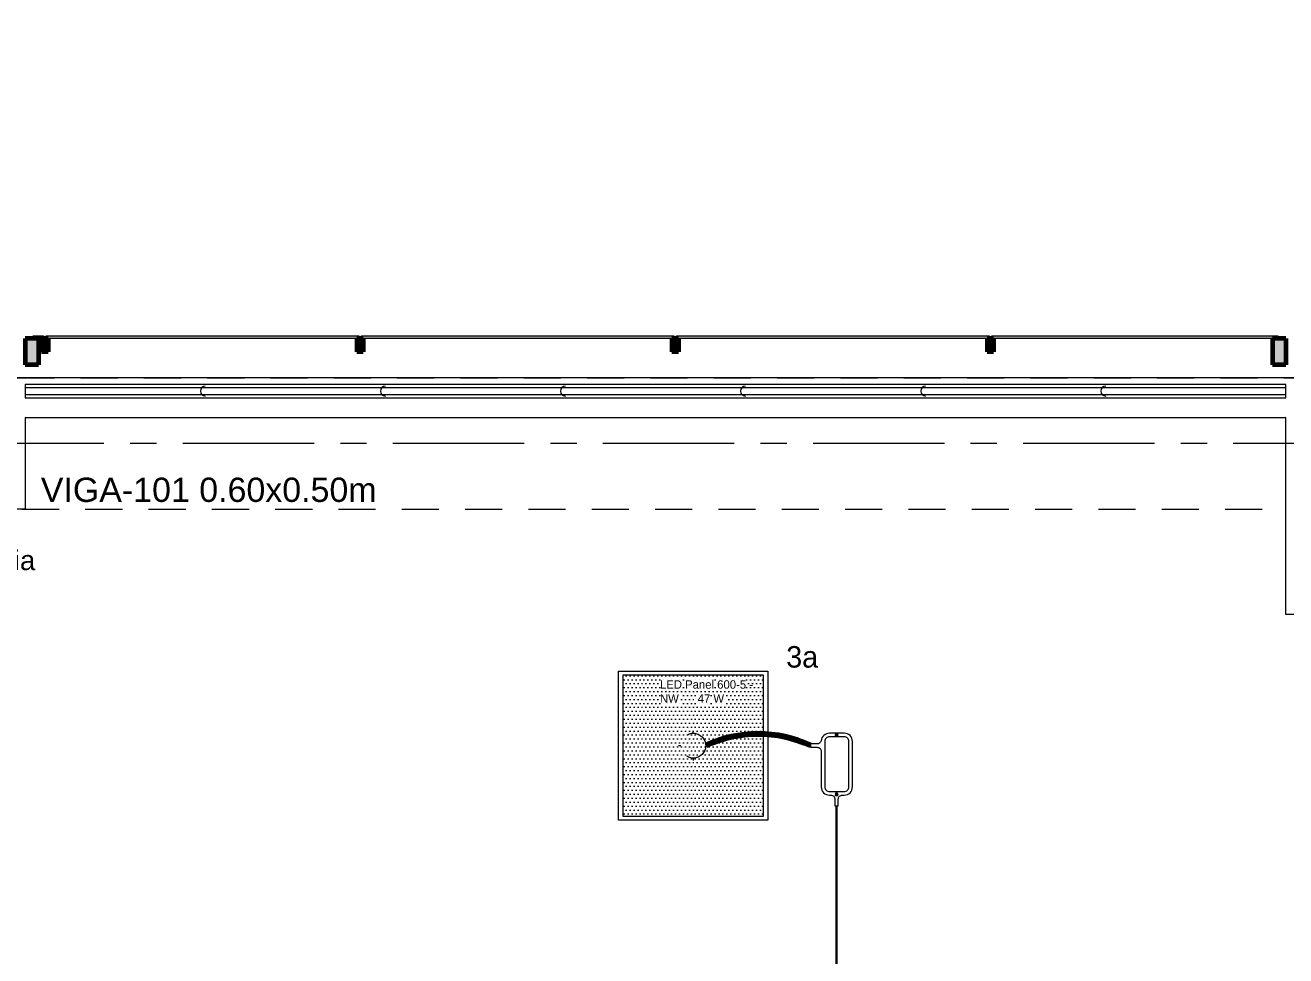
# Model space of a CAD drawing. Header units: inches. Extents: x -38 to 5698, y -33 to 92.
# Drawn here: x 103.77 to 108.57, y 37.7 to 41.243 of the extents above; entities that cross this region are included whole.
import ezdxf
from ezdxf.lldxf.tags import DXFTag

# ---------------------------------------------------------------- set-up
doc = ezdxf.new("R2010")
doc.units = ezdxf.units.IN
doc.header["$MEASUREMENT"] = 0
doc.set_wipeout_variables(frame=1)
doc.header["$PDMODE"] = 1
for name, pattern in [('CONTINUA', [0]), ('DASHED', [0.75, 0.5, -0.25]), ('Hidden Line', [0.195611, 0.141111, -0.0545]), ('HIDDEN2', [0.1875, 0.125, -0.0625]), ('Punto & Raya', [0.65, 0.5, -0.075, 0, -0.075]), ('Wipeout_Contour', [1, 0, -1])]:
    doc.linetypes.add(name, pattern=pattern)
for name, color, linetype, lineweight in [('00_IE_Luminarias', 6, 'Continuous', 30), ('ALUMBRADO_CONDUIT', 30, 'CONDUIT1', 30), ('CABLEADO EXT.', 3, 'PVCSUBT', 30), ('Luminarias', 5, 'Continuous', 20), ('Simb_Alumbrado', 140, 'CONTINUA', 30)]:
    doc.layers.add(name, color=color, linetype=linetype, lineweight=lineweight)
for name, color, linetype in [('02 _ ARQ _ ALB _ Cotas Ejes', 7, 'Continuous'), ('02 _ ARQ _ ALB _ Ejes Generales', 7, 'Continuous'), ('02 _ ARQ _ ZON _ Espacio.3D', 7, 'Continuous'), ('08 _ STR _ EXT _ 07 Losa Aligerada', 7, 'Continuous'), ('08 _ STR _ EXT _ 09 Vigas', 7, 'Continuous'), ('Acabado - Muros', 7, 'Continuous'), ('Estructura - 04 MURO', 7, 'Continuous'), ('Interior - Escaleras & Barandillas', 7, 'Continuous'), ('Notas - Etiquetas', 251, 'Continuous')]:
    doc.layers.add(name, color=color, linetype=linetype)
doc.styles.add('Estilo_Generado_4', font='swisse.ttf')
doc.styles.add('{18b73a54-fa43-428c-adcb-c1c7bbdf2c84}', font='Simplex.shx')
tags = doc.linetypes.add('CONDUIT', pattern='A,1.5,-0.210535,["con",{18b73a54-fa43-428c-adcb-c1c7bbdf2c84},S=0.2,R=0,X=0,Y=-0.065594],-0.702384', length=2.412919).pattern_tags.tags
tags[6] = DXFTag(74, 10)
tags = doc.linetypes.add('CONDUIT1', pattern='A,1,-0.19772,["con",{18b73a54-fa43-428c-adcb-c1c7bbdf2c84},S=0.2,R=0,X=0,Y=-0.065594],-0.593642', length=1.791362).pattern_tags.tags
tags[6] = DXFTag(74, 10)
tags = doc.linetypes.add('PVCSUBT', pattern='A,0.6,-0.3,0.6,-0.075691,["PVC",Standard,S=0.2,R=0,X=0,Y=-0.093724],-0.621005', length=2.196696).pattern_tags.tags
tags[10] = DXFTag(74, 10)
doc.dimstyles.new('Estilo_Generado__15', dxfattribs={"dimtxt": 0.125, "dimasz": 0.095, "dimexe": 0.18, "dimexo": 0.003, "dimgap": 0, "dimtad": 0, "dimtih": 1, "dimtoh": 1, "dimzin": 0, "dimdsep": 46, "dimtxsty": 'Estilo_Generado_4', "dimblk": 'ARROWHEAD_6', "dimblk1": 'ARROWHEAD_6', "dimblk2": 'ARROWHEAD_6', "dimcen": 0.09, "dimclrd": 144, "dimclre": 144, "dimclrt": 7, "dimadec": 0, "dimazin": 0, "dimtfac": 1, "dimtdec": 4, "dimtmove": 0, "dimatfit": 3, "dimfxl": 1, "dimtolj": 1, "dimtzin": 0, "dimarcsym": 0})

# ---------------------------------------------------------------- blocks, each defined once
blk = doc.blocks.new('ARROWHEAD_6')
at = {"color": 0, "linetype": 'Continuous', "lineweight": 0}
for p, q in [((0, 0), (-1, 0)), ((-0.5, -0.5), (0.5, 0.5))]:
    blk.add_line(p, q, dxfattribs=at)
blk = doc.blocks.new('*D80', base_point=(804.059, 0))
at = {"layer": '02 _ ARQ _ ALB _ Cotas Ejes', "color": 144, "linetype": 'Continuous', "lineweight": -2, "transparency": 16777216}
for p, q in [((101.82, 39.653), (101.82, 45.8378)), ((108.8199, 39.653), (108.8199, 45.8378)), ((101.915, 45.6578), (105.0886, 45.6578)), ((108.7249, 45.6578), (105.476, 45.6578))]:
    blk.add_line(p, q, dxfattribs=at)
at = {"layer": 'Defpoints', "color": 0, "linetype": 'Continuous', "lineweight": 40, "transparency": 16777216}
for p in [(108.8199, 45.6578), (101.82, 39.65), (108.8199, 39.65)]:
    blk.add_point(p, dxfattribs=at)
at = {"layer": '02 _ ARQ _ ALB _ Cotas Ejes', "color": 144, "linetype": 'Continuous', "lineweight": -2, "transparency": 16777216, "xscale": 0.095, "yscale": 0.095, "zscale": 0.095, "rotation": 180}
blk.add_blockref('ARROWHEAD_6', (101.82, 45.6578), dxfattribs=at)
at = {"layer": '02 _ ARQ _ ALB _ Cotas Ejes', "color": 144, "linetype": 'Continuous', "lineweight": -2, "transparency": 16777216, "xscale": 0.095, "yscale": 0.095, "zscale": 0.095}
blk.add_blockref('ARROWHEAD_6', (108.8199, 45.6578), dxfattribs=at)
at = {"layer": '02 _ ARQ _ ALB _ Cotas Ejes', "color": 7, "linetype": 'Continuous', "lineweight": 13, "transparency": 16777216, "insert": (105.2823, 45.6578), "char_height": 0.125, "attachment_point": 5, "style": 'Estilo_Generado_4'}
blk.add_mtext('\\A1;7.00', dxfattribs=at)
blk = doc.blocks.new('*D86', base_point=(804.059, 0))
at = {"layer": '02 _ ARQ _ ALB _ Cotas Ejes', "color": 144, "linetype": 'Continuous', "lineweight": -2, "transparency": 16777216}
for p, q in [((101.57, 39.903), (101.57, 45.4088)), ((144.07, 39.903), (144.07, 45.4088)), ((101.665, 45.2288), (122.5203, 45.2288)), ((143.975, 45.2288), (123.0254, 45.2288))]:
    blk.add_line(p, q, dxfattribs=at)
at = {"layer": 'Defpoints', "color": 0, "linetype": 'Continuous', "lineweight": 40, "transparency": 16777216}
for p in [(144.07, 45.2288), (101.57, 39.9), (144.07, 39.9)]:
    blk.add_point(p, dxfattribs=at)
at = {"layer": '02 _ ARQ _ ALB _ Cotas Ejes', "color": 144, "linetype": 'Continuous', "lineweight": -2, "transparency": 16777216, "xscale": 0.095, "yscale": 0.095, "zscale": 0.095, "rotation": 180}
blk.add_blockref('ARROWHEAD_6', (101.57, 45.2288), dxfattribs=at)
at = {"layer": '02 _ ARQ _ ALB _ Cotas Ejes', "color": 144, "linetype": 'Continuous', "lineweight": -2, "transparency": 16777216, "xscale": 0.095, "yscale": 0.095, "zscale": 0.095}
blk.add_blockref('ARROWHEAD_6', (144.07, 45.2288), dxfattribs=at)
at = {"layer": '02 _ ARQ _ ALB _ Cotas Ejes', "color": 7, "linetype": 'Continuous', "lineweight": 13, "transparency": 16777216, "insert": (122.7728, 45.2288), "char_height": 0.125, "attachment_point": 5, "style": 'Estilo_Generado_4'}
blk.add_mtext('\\A1;42.50', dxfattribs=at)
blk = doc.blocks.new('*U270')
at = {"layer": 'Luminarias', "linetype": 'DASHED', "lineweight": 0, "ltscale": 0.05}
blk.add_lwpolyline([(0, -0.0045), (0, 0.0045)], dxfattribs=at)
blk = doc.blocks.new('*U271')
at = {"color": 0, "linetype": 'ByBlock', "lineweight": -2, "transparency": 16777216}
blk.add_blockref('*U270', (0, 0.05), dxfattribs=at)
for p, rotation in [((-0.05, 0), 90), ((0, -0.05), 180), ((0.05, 0), 269.9999999999999)]:
    blk.add_blockref('*U270', p, dxfattribs=dict(at, rotation=rotation))
blk = doc.blocks.new('PANEL LED 50W')
at = {"layer": 'Luminarias'}
h = blk.add_hatch(dxfattribs=at)
h.set_pattern_fill('DOTS', color=4, scale=0.009097)
h.set_pattern_definition([(0, (0, -2e-14), (0.0072206, 0.01444116), [0, -0.01444116])])
h.paths.add_polyline_path([(-0.2574, -0.2574), (0.2574, -0.2574), (0.2574, 0.2574), (-0.2574, 0.2574)])
h.paths.add_polyline_path([(-0.1296, 0.0974), (0.1849, 0.0974), (0.1849, 0.2469), (-0.1296, 0.2469)], flags=24)
at = {"layer": 'Luminarias', "color": 4, "lineweight": 0}
for points in [[(-0.2729, 0.2729), (0.2729, 0.2729), (0.2729, -0.2729), (-0.2729, -0.2729)], [(-0.2574, -0.2574), (0.2574, -0.2574), (0.2574, 0.2574), (-0.2574, 0.2574)]]:
    blk.add_lwpolyline(points, close=True, dxfattribs=at)
at = {"layer": 'Luminarias', "color": 4, "linetype": 'DASHED', "lineweight": 0, "ltscale": 0.01}
blk.add_circle((0, 0), 0.0455, dxfattribs=at)
at = {"color": 4}
blk.add_blockref('*U271', (0, 0), dxfattribs=at)
at = {"layer": 'Luminarias', "color": 4, "insert": (-0.1218, 0.2392), "char_height": 0.030929, "width": 0.382855, "attachment_point": 1}
blk.add_mtext('{\\Ftxt|c0;LED Panel 600-5 - NW      47 W}', dxfattribs=at)
blk = doc.blocks.new('CAJA OVAL TIPO L')
at = {"layer": 'Simb_Alumbrado', "lineweight": 13}
blk.add_lwpolyline([(-0.0491, -0.079), (-0.0491, -0.0343, -0.380413), (-0.0258, -0.0088), (-0.0258, -0.0088, 0.341426), (-0.0164, 0.0033), (-0.0164, 0.0236), (-0.0063, 0.0236), (-0.0063, 0.0033, 0.414214), (0.0063, -0.0092), (0.1138, -0.0092, -0.414214), (0.1388, -0.0343), (0.1388, -0.0382, 0.414214), (0.1513, -0.0508), (0.1716, -0.0508), (0.1716, -0.0609), (0.1513, -0.0609, 0.414214), (0.1388, -0.0734), (0.1388, -0.079, -0.414214), (0.1138, -0.104), (-0.0241, -0.104, -0.414214), (-0.0491, -0.079, 0.414214)], format="xyb", dxfattribs=at)
blk.add_lwpolyline([(-0.0241, -0.0199), (0.1138, -0.0199, -0.414214), (0.1282, -0.0343), (0.1282, -0.079, -0.414214), (0.1138, -0.0934), (-0.0241, -0.0934, -0.414214), (-0.0384, -0.079), (-0.0384, -0.0343, -0.414214)], format="xyb", close=True, dxfattribs=at)
for points in [[(-0.0483, -0.0558), (-0.0395, -0.0558)], [(-0.0439, -0.0514), (-0.0439, -0.0602)], [(0.1323, -0.0558), (0.1411, -0.0558)], [(0.1367, -0.0514), (0.1367, -0.0602)]]:
    blk.add_lwpolyline(points, dxfattribs=at)
for centre in [(-0.0439, -0.0558), (0.1367, -0.0558)]:
    blk.add_circle(centre, 0.00438, dxfattribs=at)

msp = doc.modelspace()

# ---------------------------------------------------------------- hatches: boundary and pattern name
at = {"layer": 'Acabado - Muros', "linetype": 'Continuous', "lineweight": 0}
for points in [[(103.8201, 39.95), (103.8201, 40.05), (103.7701, 40.05), (103.7701, 39.95)], [(103.8575, 40), (103.8575, 40.05), (103.8325, 40.05), (103.8325, 40)], [(105.0575, 40), (105.0575, 40.05), (105.0325, 40.05), (105.0325, 40)], [(106.2575, 40), (106.2575, 40.05), (106.2325, 40.05), (106.2325, 40)], [(107.4575, 40), (107.4575, 40.05), (107.4325, 40.05), (107.4325, 40)], [(108.5199, 39.95), (108.5699, 39.95), (108.5699, 40.05), (108.5199, 40.05)]]:
    msp.add_hatch(color=254, dxfattribs=at).paths.add_polyline_path(points)
at = {"layer": 'Acabado - Muros', "linetype": 'Continuous', "lineweight": 9}
for points in [[(103.84, 40.06), (103.8001, 40.06), (103.8001, 40.05), (103.84, 40.05)], [(105.04, 40.06), (103.85, 40.06), (103.85, 40.05), (105.04, 40.05)], [(106.24, 40.06), (105.05, 40.06), (105.05, 40.05), (106.24, 40.05)], [(107.44, 40.06), (106.25, 40.06), (106.25, 40.05), (107.44, 40.05)], [(108.5399, 40.06), (107.45, 40.06), (107.45, 40.05), (108.5399, 40.05)]]:
    msp.add_hatch(color=250, dxfattribs=at).paths.add_polyline_path(points)

# ---------------------------------------------------------------- linework, layer by layer
at = {"layer": '02 _ ARQ _ ALB _ Ejes Generales', "color": 251, "linetype": 'Punto & Raya', "lineweight": 13}
msp.add_line((148.07, 39.65), (97.3454, 39.65), dxfattribs=at)
at = {"layer": '02 _ ARQ _ ZON _ Espacio.3D', "color": 254, "linetype": 'Continuous', "lineweight": 0, "flags": 128}
msp.add_lwpolyline([(122.812, 30.6), (122.812, 39), (122.57, 39), (122.57, 39.75), (116.07, 39.75), (116.07, 39.65), (116.07, 39), (115.57, 39), (115.57, 39.4), (109.07, 39.4), (109.0699, 39), (108.5699, 39), (108.5698, 39.75), (103.77, 39.75), (103.7701, 39.4), (102.07, 39.4), (102.07, 37.7), (101.72, 37.7005), (101.72, 33.75), (100.82, 33.75), (100.82, 29.75)], dxfattribs=at)
at = {"layer": '08 _ STR _ EXT _ 07 Losa Aligerada', "color": 254, "linetype": 'Continuous', "lineweight": 18, "flags": 128}
msp.add_lwpolyline([(126.5479, 40.5001), (115.87, 40.5001), (115.87, 43.8736), (108.7699, 43.8736), (108.7699, 39.9), (103.6201, 39.9), (103.6201, 40.95), (100.52, 40.95), (100.52, 37.7), (101.57, 37.7), (101.57, 33.9), (100.67, 33.9), (100.67, 27.9392), (100.17, 27.9392), (100.17, 5.8), (117.7353, 5.8), (117.7353, 7.2), (122.9315, 7.2), (122.9315, 6.0005), (129.57, 6.0005)], dxfattribs=at)
at = {"layer": '08 _ STR _ EXT _ 09 Vigas', "color": 251, "linetype": 'Hidden Line', "lineweight": 13}
msp.add_line((102.07, 39.4), (108.57, 39.4), dxfattribs=at)
at = {"layer": 'Acabado - Muros', "color": 7, "linetype": 'Continuous', "lineweight": 60}
for p, q in [((103.8201, 40.05), (103.7701, 40.05)), ((103.7701, 40.05), (103.7701, 39.95)), ((103.8201, 40.05), (103.8201, 39.95)), ((103.8575, 40.05), (103.8325, 40.05)), ((103.8325, 40.05), (103.8325, 40)), ((103.8575, 40.05), (103.8575, 40)), ((105.0575, 40.05), (105.0325, 40.05)), ((105.0325, 40.05), (105.0325, 40)), ((105.0575, 40.05), (105.0575, 40)), ((106.2575, 40.05), (106.2325, 40.05)), ((106.2325, 40.05), (106.2325, 40)), ((106.2575, 40.05), (106.2575, 40)), ((107.4575, 40.05), (107.4325, 40.05)), ((107.4325, 40.05), (107.4325, 40)), ((107.4575, 40.05), (107.4575, 40)), ((108.5199, 40.05), (108.5199, 39.95)), ((108.5699, 40.05), (108.5199, 40.05)), ((108.5699, 40.05), (108.5699, 39.95)), ((103.8575, 40), (103.8325, 40)), ((105.0575, 40), (105.0325, 40)), ((106.2575, 40), (106.2325, 40)), ((107.4575, 40), (107.4325, 40)), ((103.8201, 39.95), (103.7701, 39.95)), ((108.5699, 39.95), (108.5199, 39.95))]:
    msp.add_line(p, q, dxfattribs=at)
at = {"layer": 'Acabado - Muros', "color": 7, "linetype": 'Continuous', "lineweight": 13, "flags": 128}
for points in [[(103.84, 40.06), (103.84, 40.05), (103.8001, 40.05), (103.8001, 40.06)], [(105.04, 40.06), (105.04, 40.05), (103.85, 40.05), (103.85, 40.06)], [(106.24, 40.06), (106.24, 40.05), (105.05, 40.05), (105.05, 40.06)], [(107.44, 40.06), (107.44, 40.05), (106.25, 40.05), (106.25, 40.06)], [(108.5399, 40.06), (108.5399, 40.05), (107.45, 40.05), (107.45, 40.06)]]:
    msp.add_lwpolyline(points, close=True, dxfattribs=at)
at = {"layer": 'ALUMBRADO_CONDUIT', "color": 30, "lineweight": 30, "ltscale": 0.4, "true_color": 0xf26722}
msp.add_line((106.8595, 38.2707), (106.8595, 36.1511), dxfattribs=at)
at = {"layer": 'CABLEADO EXT.', "color": 3, "lineweight": 80}
msp.add_arc((106.5613, 38.0679), 0.4764, 65.3702, 114.8494, dxfattribs=at)

# ---------------------------------------------------------------- block references
at = {"layer": 'ALUMBRADO_CONDUIT', "xscale": 1.041283452965173, "yscale": 1.041283452965173, "zscale": 1.041283452965173}
msp.add_blockref('PANEL LED 50W', (106.3138, 38.5), dxfattribs=at)
at = {"layer": 'ALUMBRADO_CONDUIT', "linetype": 'CONDUIT', "lineweight": 30, "xscale": -1.253906979044094, "yscale": 1.253906979044094, "zscale": 1.253906979044094, "rotation": 90}
msp.add_blockref('CAJA OVAL TIPO L', (106.7895, 38.4859), dxfattribs=at)

# ---------------------------------------------------------------- texts
at = {"layer": '00_IE_Luminarias', "color": 6, "linetype": 'HIDDEN2'}
msp.add_text('3a', height=0.08174, dxfattribs=at).set_placement((106.6677, 38.7973))
at = {"layer": 'Notas - Etiquetas', "color": 8, "linetype": 'Continuous', "lineweight": 13, "insert": (103.8295, 39.4267), "char_height": 0.0925, "attachment_point": 7, "style": 'Estilo_Generado_4'}
msp.add_mtext('\\A1;{\\pql;\\fSwis721 Ex BT|b0|i0|c0|p34;VIGA-101\\fSwis721 Ex BT|b0|i0|c0|p34; \\fSwis721 Ex BT|b0|i0|c0|p34;0.60\\fSwis721 Ex BT|b0|i0|c0|p34;x\\fSwis721 Ex BT|b0|i0|c0|p34;0.50\\fSwis721 Ex BT|b0|i0|c0|p34;m}', dxfattribs=at)
at = {"layer": 'Notas - Etiquetas', "color": 8, "linetype": 'Continuous', "lineweight": 35, "insert": (102.9467, 39.2053), "char_height": 0.075, "attachment_point": 4, "style": 'Estilo_Generado_4'}
msp.add_mtext('\\A1;{\\pql;\\fSwis721 Ex BT|b0|i0|c0|p34;Columna Sanitaria}', dxfattribs=at)

# ---------------------------------------------------------------- next in the draw order: wipeouts: each hides what was drawn before it
at = {"color": 254, "linetype": 'Wipeout_Contour', "lineweight": 0, "ltscale": 3274.793145}
msp.add_wipeout([(108.5699, 39.9), (103.7701, 39.9), (103.7701, 39.75), (108.5699, 39.75)], dxfattribs=at).dxf.layer = 'Estructura - 04 MURO'

# ---------------------------------------------------------------- next in the draw order: linework, layer by layer
at = {"layer": '08 _ STR _ EXT _ 09 Vigas', "color": 251, "linetype": 'Hidden Line', "lineweight": 13}
msp.add_line((101.57, 39.9), (144.07, 39.9), dxfattribs=at)
at = {"layer": 'Estructura - 04 MURO', "color": 7, "linetype": 'Continuous', "lineweight": 13, "flags": 128}
for points in [[(108.5699, 39.9), (103.7701, 39.9)], [(103.7701, 39.75), (108.5699, 39.75)]]:
    msp.add_lwpolyline(points, dxfattribs=at)
at = {"layer": 'Interior - Escaleras & Barandillas', "color": 161, "linetype": 'Continuous', "lineweight": 13, "flags": 128}
msp.add_lwpolyline([(103.7701, 39.875), (103.7701, 39.825), (108.5699, 39.825), (108.5699, 39.875)], close=True, dxfattribs=at)
for points in [[(108.5699, 39.8625), (103.7701, 39.8625)], [(103.7701, 39.8375), (108.5699, 39.8375)]]:
    msp.add_lwpolyline(points, dxfattribs=at)
for points in [[(104.4558, 39.8688, 1), (104.4558, 39.8313)], [(105.1414, 39.8688, 1), (105.1414, 39.8313)], [(105.8271, 39.8688, 1), (105.8271, 39.8313)], [(106.5128, 39.8688, 1), (106.5128, 39.8313)], [(107.1985, 39.8688, 1), (107.1985, 39.8313)], [(107.8842, 39.8688, 1), (107.8842, 39.8313)]]:
    msp.add_lwpolyline(points, format="xyb", dxfattribs=at)

# ---------------------------------------------------------------- next in the draw order: dimensions: what is measured, and where the dimension line sits
at = {"layer": '02 _ ARQ _ ALB _ Cotas Ejes', "color": 144, "linetype": 'Continuous', "lineweight": 13}
for base, p1, p2, picture, middle in [((108.8199, 45.6578), (101.82, 39.65), (108.8199, 39.65), '*D80', (105.2823, 45.6578)), ((144.07, 45.2288), (101.57, 39.9), (144.07, 39.9), '*D86', (122.7728, 45.2288))]:
    dim = msp.add_linear_dim(base=base, p1=p1, p2=p2, dimstyle='Estilo_Generado__15', dxfattribs=at)
    dim.commit()
    dim.dimension.update_dxf_attribs({"geometry": picture, "text_midpoint": middle, "dimtype": 160})

doc.saveas('drawing.dxf')
